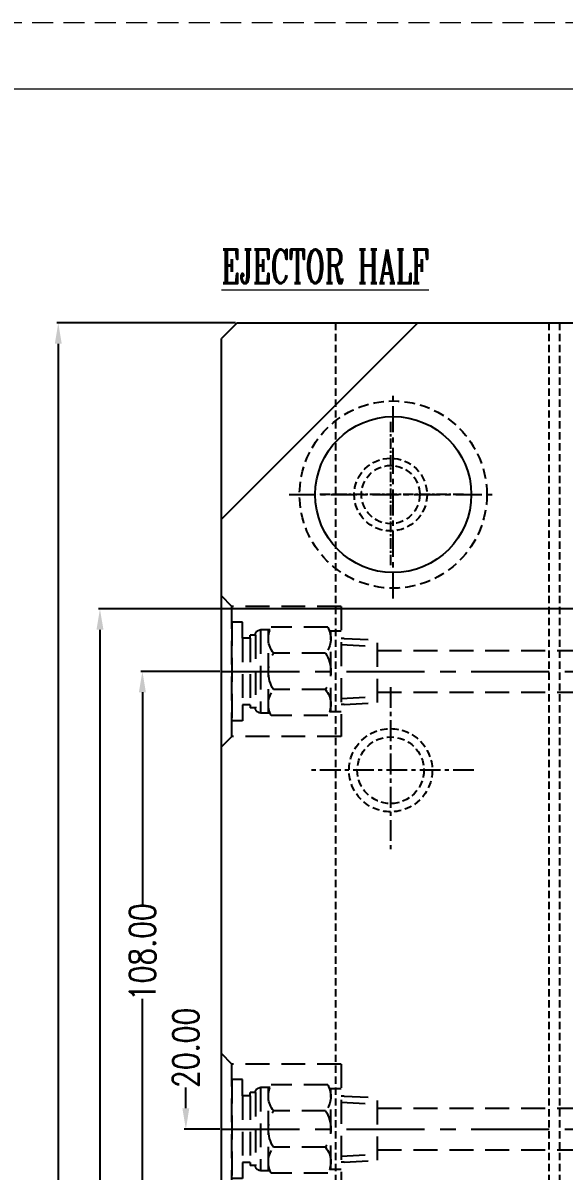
# Model space of a CAD drawing. Header units: millimetres. Extents: x 23490 to 24685, y -23248 to -22403.
# Drawn here: x 23859.1 to 23963.1, y -22623.6 to -22402.8 of the extents above; entities that cross this region are included whole.
import ezdxf

# ---------------------------------------------------------------- set-up
doc = ezdxf.new("R2010")
doc.units = ezdxf.units.MM
doc.header["$LTSCALE"] = 8
for name, pattern in [('CENTER', [2, 1.25, -0.25, 0.25, -0.25]), ('DASHED', [0.75, 0.5, -0.25]), ('HIDDEN', [0.375, 0.25, -0.125])]:
    doc.linetypes.add(name, pattern=pattern)
doc.layers.get('DEFPOINTS').update_dxf_attribs({"color": 6})
for name, color, linetype in [('cen', 1, 'CENTER'), ('hidden', 4, 'HIDDEN'), ('WT', 4, 'Continuous')]:
    doc.layers.add(name, color=color, linetype=linetype)
doc.layers.add('dim', color=3, linetype='Continuous', lineweight=15)
doc.layers.add('MBOM-ASSIS-LAYER', color=71, linetype='Continuous', lineweight=9)
doc.styles.add('ROMANC', font='RomanC.ttf', dxfattribs={"width": 0.8, "height": 7})
doc.styles.get("Standard").update_dxf_attribs({"font": 'txt.shx', "width": 0.8, "bigfont": 'chineset.shx'})
doc.dimstyles.new('ISO-25', dxfattribs={"dimtxt": 5, "dimasz": 4, "dimexe": 0.3, "dimexo": 0.3, "dimtad": 0, "dimzin": 1, "dimdsep": 46, "dimtxsty": 'Standard', "dimcen": 0, "dimclrd": 3, "dimclre": 3, "dimclrt": 3, "dimazin": 0, "dimtfac": 1, "dimtofl": 0, "dimtmove": 0, "dimatfit": 0, "dimfxl": 0, "dimarcsym": 0})

# ---------------------------------------------------------------- blocks, each defined once
blk = doc.blocks.new('*D25808')
at = {"layer": 'DEFPOINTS', "color": 0}
for p in [(23865.93, -22460.49), (23900.3, -22460.49), (23900.3, -22810.49)]:
    blk.add_point(p, dxfattribs=at)
at = {"layer": 'dim', "color": 3, "lineweight": -2}
for p, q in [((23900, -22460.49), (23865.63, -22460.49)), ((23865.93, -22464.49), (23865.93, -22625.87)), ((23865.93, -22806.49), (23865.93, -22645.12)), ((23900, -22810.49), (23865.63, -22810.49))]:
    blk.add_line(p, q, dxfattribs=at)
at = {"layer": 'dim', "color": 3}
for points in [[(23866.59, -22464.49), (23865.26, -22464.49), (23865.93, -22460.49)], [(23865.26, -22806.49), (23866.59, -22806.49), (23865.93, -22810.49)]]:
    blk.add_solid(points, dxfattribs=at)
at = {"layer": 'dim', "color": 3, "insert": (23865.93, -22635.49), "char_height": 5, "attachment_point": 5, "rotation": 90}
blk.add_mtext('350.00', dxfattribs=at)
blk = doc.blocks.new('*D25840')
at = {"layer": 'DEFPOINTS', "color": 0}
for p in [(23873.94, -22515.49), (24001.3, -22515.49), (24001.3, -22755.49)]:
    blk.add_point(p, dxfattribs=at)
at = {"layer": 'dim', "color": 3, "lineweight": -2}
for p, q in [((24001, -22515.49), (23873.64, -22515.49)), ((23873.94, -22519.49), (23873.94, -22625.87)), ((23873.94, -22751.49), (23873.94, -22645.12)), ((24001, -22755.49), (23873.64, -22755.49))]:
    blk.add_line(p, q, dxfattribs=at)
at = {"layer": 'dim', "color": 3}
for points in [[(23874.61, -22519.49), (23873.27, -22519.49), (23873.94, -22515.49)], [(23873.27, -22751.49), (23874.61, -22751.49), (23873.94, -22755.49)]]:
    blk.add_solid(points, dxfattribs=at)
at = {"layer": 'dim', "color": 3, "insert": (23873.94, -22635.49), "char_height": 5, "attachment_point": 5, "rotation": 90}
blk.add_mtext('240.00', dxfattribs=at)
blk = doc.blocks.new('20100617.142056')
at = {"layer": 'MBOM-ASSIS-LAYER', "linetype": 'DASHED'}
blk.add_line((0, 841), (-1189, 841), dxfattribs=at)
at = {"layer": 'MBOM-ASSIS-LAYER'}
blk.add_line((-12.7, 828.3), (-1176.3, 828.3), dxfattribs=at)
blk = doc.blocks.new('*D26562')
at = {"layer": 'DEFPOINTS', "color": 0}
for p in [(23897.3, -22615.49), (23890.45, -22635.49), (23897.3, -22635.49)]:
    blk.add_point(p, dxfattribs=at)
at = {"layer": 'dim', "color": 3, "lineweight": -2}
for p, q in [((23890.45, -22611.49), (23890.45, -22607.49)), ((23897, -22615.49), (23890.15, -22615.49)), ((23897, -22635.49), (23890.15, -22635.49)), ((23890.45, -22639.49), (23890.45, -22643.49))]:
    blk.add_line(p, q, dxfattribs=at)
at = {"layer": 'dim', "color": 3}
for points in [[(23889.78, -22611.49), (23891.11, -22611.49), (23890.45, -22615.49)], [(23891.11, -22639.49), (23889.78, -22639.49), (23890.45, -22635.49)]]:
    blk.add_solid(points, dxfattribs=at)
at = {"layer": 'dim', "color": 3, "insert": (23890.45, -22599.87), "char_height": 5, "attachment_point": 5, "rotation": 90}
blk.add_mtext('20.00', dxfattribs=at)
blk = doc.blocks.new('*D26563')
at = {"layer": 'DEFPOINTS', "color": 0}
for p in [(23882.09, -22527.49), (23897.3, -22527.49), (23897.3, -22635.49)]:
    blk.add_point(p, dxfattribs=at)
at = {"layer": 'dim', "color": 3, "lineweight": -2}
for p, q in [((23897, -22527.49), (23881.79, -22527.49)), ((23882.09, -22531.49), (23882.09, -22572.53)), ((23882.09, -22631.49), (23882.09, -22590.45)), ((23897, -22635.49), (23881.79, -22635.49))]:
    blk.add_line(p, q, dxfattribs=at)
at = {"layer": 'dim', "color": 3}
for points in [[(23882.76, -22531.49), (23881.43, -22531.49), (23882.09, -22527.49)], [(23881.43, -22631.49), (23882.76, -22631.49), (23882.09, -22635.49)]]:
    blk.add_solid(points, dxfattribs=at)
at = {"layer": 'dim', "color": 3, "insert": (23882.09, -22581.49), "char_height": 5, "attachment_point": 5, "rotation": 90}
blk.add_mtext('108.00', dxfattribs=at)
blk = doc.blocks.new('20160903.151524')
at = {"layer": 'WT', "color": 125, "linetype": 'HIDDEN', "ltscale": 2.3}
for p, q in [((-6.35, 23.56), (-6.01, 30)), ((-6.01, 30), (6.01, 30)), ((-5.19, 23), (-4.82, 30)), ((5.19, 23), (4.82, 30)), ((6.35, 23.56), (6.01, 30)), ((12.5, 23), (-12.5, 23)), ((-12.5, 23), (-12.5, 2)), ((-7.75, 23), (-7.75, 20.77)), ((-6.35, 23.56), (-6.35, 23)), ((6.35, 23.56), (6.35, 23)), ((7.75, 23), (7.75, 20.77)), ((12.5, 23), (12.5, 2)), ((-8.5, 20.43), (-8.5, 9.57)), ((-7.75, 21), (7.75, 21)), ((-3.5, 20.01), (-3.5, 9.99)), ((3.5, 20.01), (3.5, 9.99)), ((8.5, 20.43), (8.5, 9.57)), ((-8, 9.33), (-8, 7.51)), ((-8, 9), (8, 9)), ((8, 9.33), (8, 7.51)), ((8, 7.51), (-8, 7.51)), ((7, 6.51), (-7, 6.51)), ((-7, 6.51), (-7, 5.51)), ((-6.4, 5.51), (-7, 5.51)), ((-6.4, 5.51), (-7, 5.51)), ((6.4, 5.51), (-6.4, 5.51)), ((-6.4, 5.51), (-6.4, 4.01)), ((6.4, 5.51), (6.4, 4.01)), ((6.4, 5.51), (7, 5.51)), ((6.4, 5.51), (7, 5.51)), ((7, 6.51), (7, 5.51)), ((-9.5, 4.01), (-9.5, 2)), ((-6.4, 4.01), (-9.5, 4.01)), ((6.4, 4.01), (-6.4, 4.01)), ((6.4, 4.01), (9.5, 4.01)), ((9.5, 4.01), (9.5, 2)), ((-12.5, 2), (-14.5, 0)), ((-14.5, 0), (14.5, 0)), ((-12.5, 2), (12.5, 2)), ((9.5, 2), (-9.5, 2)), ((12.5, 2), (14.5, 0))]:
    blk.add_line(p, q, dxfattribs=at)
at = {"layer": 'WT', "color": 125, "linetype": 'CENTER', "ltscale": 1.5}
blk.add_line((0, 0), (0, 30), dxfattribs=at)
at = {"layer": 'WT', "color": 125, "linetype": 'HIDDEN', "ltscale": 2.3}
for centre, radius, start, end in [((-6.32, 16.53), 4.47, 50.9817, 119.248), ((0, 14.34), 6.66, 58.3016, 121.6984), ((6.32, 16.53), 4.47, 60.752, 129.0183), ((-6.32, 13.47), 4.47, 240.752, 309.0183), ((0, 15.66), 6.66, 238.3016, 301.6984), ((6.32, 13.47), 4.47, 230.9817, 299.248), ((-7, 7.51), 1, 180, 270), ((7, 7.51), 1, 270, 0)]:
    blk.add_arc(centre, radius, start, end, dxfattribs=at)

msp = doc.modelspace()

# ---------------------------------------------------------------- linework, layer by layer
for p, q in [((23900.3, -22460.491), (23897.3, -22463.491)), ((23935.016, -22460.491), (23897.3, -22498.206)), ((23900.3, -22460.491), (24244.3, -22460.491)), ((23897.3, -22807.491), (23897.3, -22463.491))]:
    msp.add_line(p, q)
at = {"color": 8, "linetype": 'HIDDEN', "ltscale": 0.7}
for p, q in [((23919.3, -22810.491), (23919.3, -22460.491)), ((23960.3, -22810.491), (23960.3, -22460.491)), ((23962.3, -22810.491), (23962.3, -22460.491))]:
    msp.add_line(p, q, dxfattribs=at)
at = {"color": 8, "linetype": 'CENTER', "ltscale": 0.2}
for p, q in [((23929.8, -22479.491), (23929.8, -22507.491)), ((23943.8, -22493.491), (23915.8, -22493.491))]:
    msp.add_line(p, q, dxfattribs=at)
at = {"color": 8, "linetype": 'CENTER', "ltscale": 0.4}
for p, q in [((23929.8, -22530.491), (23929.8, -22562.491)), ((23945.8, -22546.491), (23913.8, -22546.491))]:
    msp.add_line(p, q, dxfattribs=at)
msp.add_circle((23930.3, -22493.491), 15)
at = {"color": 8, "linetype": 'HIDDEN', "ltscale": 0.7}
for centre, radius in [((23929.8, -22493.491), 7), ((23929.8, -22493.491), 5.6), ((23929.8, -22546.491), 8), ((23929.8, -22546.491), 6.4)]:
    msp.add_circle(centre, radius, dxfattribs=at)
at = {"layer": 'cen', "ltscale": 0.5}
for p, q in [((23930.3, -22513.491), (23930.3, -22473.491)), ((23910.3, -22493.491), (23950.3, -22493.491))]:
    msp.add_line(p, q, dxfattribs=at)
at = {"layer": 'hidden'}
msp.add_circle((23930.3, -22493.491), 18, dxfattribs=at)
at = {"layer": 'WT', "color": 125, "linetype": 'HIDDEN', "ltscale": 2.3}
for p, q in [((23927.3, -22523.491), (24000.3, -22523.491)), ((23927.3, -22531.491), (24000.3, -22531.491)), ((23927.3, -22611.491), (24000.3, -22611.491)), ((23927.3, -22619.491), (24107.3, -22619.491))]:
    msp.add_line(p, q, dxfattribs=at)
at = {"layer": 'WT', "color": 125, "linetype": 'CENTER', "ltscale": 1.5}
for p, q in [((23897.3, -22527.491), (24107.3, -22527.491)), ((23897.3, -22615.491), (24107.3, -22615.491))]:
    msp.add_line(p, q, dxfattribs=at)

# ---------------------------------------------------------------- block references
at = {"layer": 'MBOM-ASSIS-LAYER', "xscale": 1.00471256586481, "yscale": 1.00471256586481, "zscale": 1.00471256586481}
msp.add_blockref('20100617.142056', (24684.771, -23247.769), dxfattribs=at)
at = {"layer": 'WT', "xscale": -1, "rotation": -90}
for p in [(23897.3, -22527.491), (23897.3, -22615.491)]:
    msp.add_blockref('20160903.151524', p, dxfattribs=at)

# ---------------------------------------------------------------- texts
at = {"layer": 'dim', "style": 'ROMANC', "width": 0.6}
msp.add_text('%%uEJECTOR HALF', height=6.48, dxfattribs=at).set_placement((23897.311, -22452.85))

# ---------------------------------------------------------------- dimensions: what is measured, and where the dimension line sits
at = {"layer": 'dim'}
for base, p1, p2, angle, picture, middle in [((23865.927, -22460.491), (23900.3, -22810.491), (23900.3, -22460.491), 90, '*D25808', (23865.927, -22635.491)), ((23873.939, -22515.491), (24001.3, -22755.491), (24001.3, -22515.491), 90, '*D25840', (23873.939, -22635.491)), ((23890.447, -22635.491), (23897.3, -22615.491), (23897.3, -22635.491), 270, '*D26562', (23890.447, -22599.866))]:
    dim = msp.add_linear_dim(base=base, p1=p1, p2=p2, angle=angle, dimstyle='ISO-25', dxfattribs=at)
    dim.commit()
    dim.dimension.update_dxf_attribs({"geometry": picture, "text_midpoint": middle, "dimtype": 160})
dim = msp.add_linear_dim(base=(23882.095, -22527.491), p1=(23897.3, -22635.491), p2=(23897.3, -22527.491), angle=90, dimstyle='ISO-25', dxfattribs=at)
dim.commit()
dim.dimension.update_dxf_attribs({"geometry": '*D26563', "text_midpoint": (23882.095, -22581.491)})

doc.saveas('drawing.dxf')
